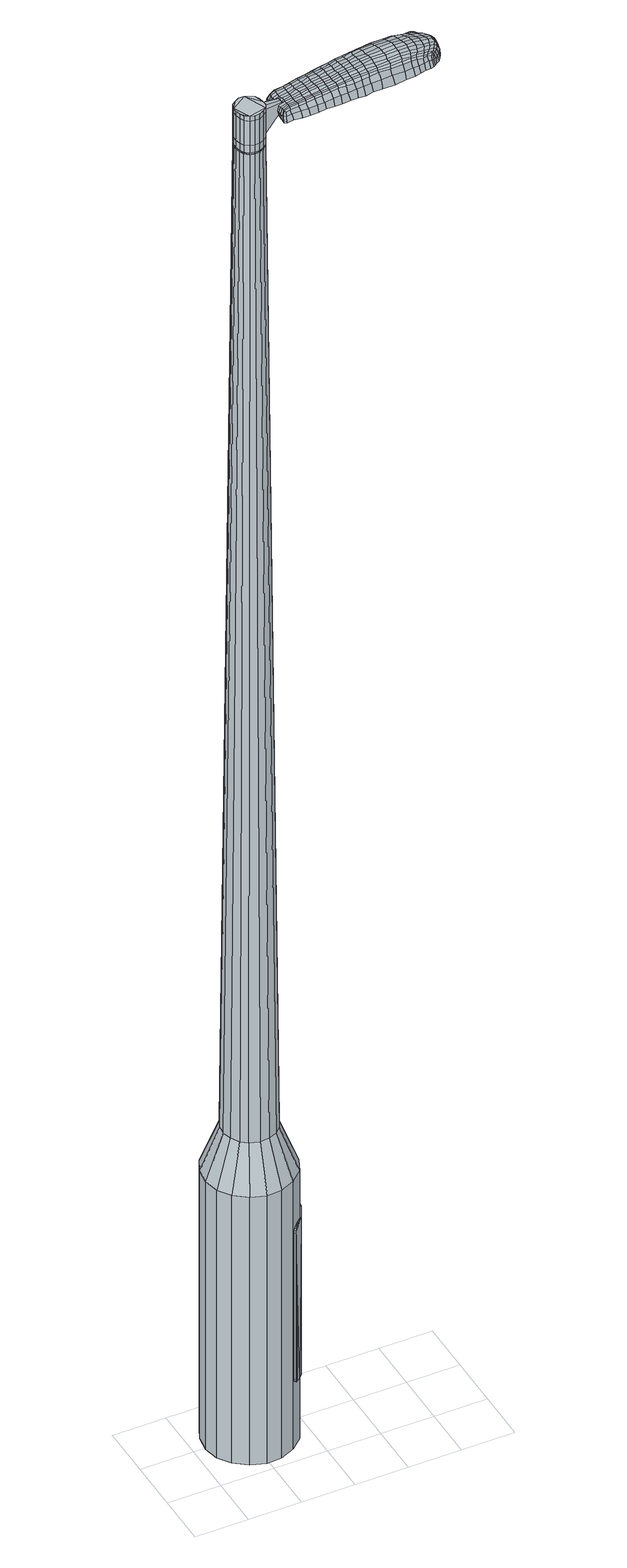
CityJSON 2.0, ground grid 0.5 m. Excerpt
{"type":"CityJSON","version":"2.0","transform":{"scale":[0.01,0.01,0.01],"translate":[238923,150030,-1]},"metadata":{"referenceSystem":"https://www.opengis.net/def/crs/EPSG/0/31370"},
"CityObjects":{
"object1":{"type":"GenericCityObject","attributes":{"cluster":877,"mean_distance_to_centroid":0.274,"new_centroid_x":238923.51,"new_centroid_y":150030.49,"mean_distance_to_camera":10.08,"H1":-0.705,"H2":1.18,"Z_final":112.17,"cluster2":-1,"proj_x":238923.92,"proj_y":150038.96,"id_line":88948,"bearing_l":92.74,"distance":8.48,"orientation":"right","G_obj":2.74},"geometry":[{"type":"MultiSurface","lod":"2","boundaries":[[[0,1,2,3]],[[1,4,5,2]],[[4,6,7,5]],[[6,8,9,7]],[[8,10,11,9]],[[10,12,13,11]],[[12,14,15,13]],[[14,16,17,15]],[[16,18,19,17]],[[18,20,21,19]],[[20,22,23,21]],[[22,24,25,23]],[[24,26,27,25]],[[26,28,29,27]],[[28,30,31,29]],[[30,32,33,31]],[[32,34,35,33]],[[34,0,3,35]],[[36,37,38,39]],[[38,40,41,42]],[[41,43,42]],[[42,44,45,46]],[[45,47,46]],[[46,48,49,50]],[[49,51,50]],[[42,46,50,38]],[[50,52,39,38]],[[53,36,39]],[[2,5,7,35]],[[7,9,11,15]],[[11,13,15]],[[15,17,19,23]],[[19,21,23]],[[23,25,27,31]],[[27,29,31]],[[15,23,31,7]],[[31,33,35,7]],[[3,2,35]],[[1,0,54,55]],[[0,34,56,54]],[[34,32,57,56]],[[32,30,58,57]],[[30,28,59,58]],[[28,26,60,59]],[[26,24,61,60]],[[24,22,62,61]],[[22,20,63,62]],[[20,18,64,63]],[[18,16,65,64]],[[16,14,66,65]],[[14,12,67,66]],[[12,10,68,67]],[[10,8,69,68]],[[8,6,70,69]],[[6,4,71,70]],[[4,1,55,71]],[[55,54,72,73]],[[54,56,74,72]],[[56,57,75,74]],[[57,58,76,75]],[[58,59,77,76]],[[59,60,78,77]],[[60,61,79,78]],[[61,62,80,79]],[[62,63,81,80]],[[63,64,82,81]],[[64,65,83,82]],[[65,66,84,83]],[[66,67,85,84]],[[67,68,86,85]],[[68,69,87,86]],[[69,70,88,87]],[[70,71,89,88]],[[71,55,73,89]],[[72,90,91,92]],[[93,94,90,72]],[[95,96,94,93]],[[76,97,96,95]],[[98,99,97,76]],[[100,101,99,98]],[[102,103,101,100]],[[104,105,103,102]],[[106,107,105,104]],[[82,108,107,106]],[[83,109,108,82]],[[110,111,109,83]],[[112,113,111,110]],[[114,115,113,112]],[[116,117,115,114]],[[118,119,117,116]],[[120,121,119,118]],[[92,91,121,120]],[[122,123,124,125]],[[126,122,125,127]],[[128,126,127,129]],[[130,128,129,131]],[[132,130,131,133]],[[134,132,133,135]],[[136,134,135,137]],[[138,136,137,139]],[[140,138,139,141]],[[142,140,141,143]],[[144,142,143,145]],[[146,144,145,147]],[[148,146,147,149]],[[150,148,149,151]],[[152,150,151,153]],[[154,152,153,155]],[[73,72,92]],[[74,93,72]],[[74,75,95,93]],[[75,76,95]],[[77,98,76]],[[77,78,100,98]],[[78,79,102,100]],[[79,80,104,102]],[[80,81,106,104]],[[81,82,106]],[[84,110,83]],[[84,85,112,110]],[[85,86,114,112]],[[86,87,116,114]],[[87,88,118,116]],[[88,89,120,118]],[[89,73,92,120]],[[156,91,90]],[[156,157,121,91]],[[157,158,119,121]],[[158,159,117,119]],[[159,160,115,117]],[[160,161,113,115]],[[161,162,111,113]],[[162,109,111]],[[163,107,108]],[[163,164,105,107]],[[164,165,103,105]],[[165,166,101,103]],[[166,167,99,101]],[[167,97,99]],[[168,96,97]],[[168,169,94,96]],[[169,90,94]],[[39,52,154,170]],[[156,90,171,155]],[[53,39,170,123]],[[90,169,124,171]],[[36,53,123,122]],[[169,168,125,124]],[[37,36,122,126]],[[168,97,127,125]],[[38,37,126,128]],[[97,167,129,127]],[[40,38,128,130]],[[167,166,131,129]],[[41,40,130,132]],[[166,165,133,131]],[[43,41,132,134]],[[165,164,135,133]],[[42,43,134,136]],[[164,163,137,135]],[[44,42,136,138]],[[163,108,139,137]],[[45,44,138,140]],[[108,109,141,139]],[[47,45,140,142]],[[109,162,143,141]],[[46,47,142,144]],[[162,161,145,143]],[[48,46,144,146]],[[161,160,147,145]],[[49,48,146,148]],[[160,159,149,147]],[[51,49,148,150]],[[159,158,151,149]],[[50,51,150,152]],[[158,157,153,151]],[[52,50,152,154]],[[157,156,155,153]],[[154,155,172,173]],[[155,171,174,172]],[[171,124,175,174]],[[124,123,176,175]],[[123,170,177,176]],[[170,154,173,177]],[[178,179,180,181]],[[182,178,181,183]],[[178,182,184,185]],[[179,178,185,186]],[[187,188,189,190]],[[191,187,190,192]],[[187,191,193,194]],[[188,187,194,195]],[[196,197,198,199]],[[200,196,199,201]],[[196,200,202,203]],[[197,196,203,204]],[[205,206,207,208]],[[209,205,208,210]],[[205,209,211,212]],[[206,205,212,213]],[[214,215,216,217]],[[218,214,217,219]],[[214,218,220,221]],[[215,214,221,222]],[[223,224,225,226]],[[227,223,226,228]],[[223,227,229,230]],[[224,223,230,231]],[[232,233,234,235]],[[224,232,235,225]],[[232,224,231,236]],[[233,232,236,237]],[[238,239,240,241]],[[233,238,241,234]],[[238,233,237,242]],[[239,238,242,243]],[[244,182,183,245]],[[239,244,245,240]],[[244,239,243,246]],[[182,244,246,184]],[[247,248,249,250]],[[251,247,250,252]],[[247,251,253,254]],[[248,247,254,255]],[[256,257,258,259]],[[248,256,259,249]],[[256,248,255,260]],[[257,256,260,261]],[[262,263,264,265]],[[257,262,265,258]],[[262,257,261,266]],[[263,262,266,267]],[[268,269,270,271]],[[263,268,271,264]],[[268,263,267,272]],[[269,268,272,273]],[[274,179,186,275]],[[269,274,275,270]],[[274,269,273,276]],[[179,274,276,180]],[[277,278,279,280]],[[281,277,280,282]],[[277,281,283,284]],[[278,277,284,285]],[[286,287,288,289]],[[278,286,289,279]],[[286,278,285,290]],[[287,286,290,291]],[[292,293,294,295]],[[287,292,295,288]],[[292,287,291,296]],[[293,292,296,297]],[[298,191,192,299]],[[293,298,299,294]],[[298,293,297,300]],[[191,298,300,193]],[[301,302,303,304]],[[305,301,304,306]],[[301,305,307,308]],[[302,301,308,309]],[[310,311,312,313]],[[302,310,313,303]],[[310,302,309,314]],[[311,310,314,315]],[[316,317,318,319]],[[311,316,319,312]],[[316,311,315,320]],[[317,316,320,321]],[[322,323,324,325]],[[317,322,325,318]],[[322,317,321,326]],[[323,322,326,327]],[[328,188,195,329]],[[323,328,329,324]],[[328,323,327,330]],[[188,328,330,189]],[[331,217,216,332]],[[333,331,332,334]],[[331,333,335,336]],[[217,331,336,219]],[[337,333,334,338]],[[339,337,338,340]],[[337,339,341,342]],[[333,337,342,335]],[[343,339,340,344]],[[345,343,344,346]],[[343,345,347,348]],[[339,343,348,341]],[[349,345,346,350]],[[351,349,350,352]],[[349,351,353,354]],[[345,349,354,347]],[[355,351,352,356]],[[206,355,356,207]],[[355,206,213,357]],[[351,355,357,353]],[[358,359,204,203]],[[360,358,203,202]],[[358,360,361,362]],[[359,358,362,363]],[[364,365,363,362]],[[366,364,362,361]],[[364,366,367,368]],[[365,364,368,369]],[[370,371,369,368]],[[372,370,368,367]],[[370,372,373,374]],[[371,370,374,375]],[[376,377,375,374]],[[378,376,374,373]],[[376,378,211,209]],[[377,376,209,210]],[[379,380,381,382]],[[281,379,382,283]],[[379,281,282,383]],[[380,379,383,384]],[[385,200,201,386]],[[380,385,386,381]],[[385,380,384,387]],[[200,385,387,202]],[[388,389,390,391]],[[227,388,391,229]],[[388,227,228,392]],[[389,388,392,393]],[[394,395,396,397]],[[389,394,397,390]],[[394,389,393,398]],[[395,394,398,399]],[[400,197,204,401]],[[395,400,401,396]],[[400,395,399,402]],[[197,400,402,198]],[[403,404,405,406]],[[185,403,406,186]],[[403,185,184,407]],[[404,403,407,408]],[[409,410,411,412]],[[404,409,412,405]],[[409,404,408,413]],[[410,409,413,414]],[[415,208,207,416]],[[410,415,416,411]],[[415,410,414,417]],[[208,415,417,210]],[[418,419,420,421]],[[190,418,421,192]],[[418,190,189,422]],[[419,418,422,423]],[[424,212,211,425]],[[419,424,425,420]],[[424,419,423,426]],[[212,424,426,213]],[[427,428,429,430]],[[305,427,430,307]],[[427,305,306,431]],[[428,427,431,432]],[[433,218,219,434]],[[428,433,434,429]],[[433,428,432,435]],[[218,433,435,220]],[[436,437,438,439]],[[251,436,439,253]],[[436,251,252,440]],[[437,436,440,441]],[[442,443,444,445]],[[437,442,445,438]],[[442,437,441,446]],[[443,442,446,447]],[[448,215,222,449]],[[443,448,449,444]],[[448,443,447,450]],[[215,448,450,216]],[[451,452,441,440]],[[250,451,440,252]],[[451,250,249,453]],[[452,451,453,454]],[[455,456,447,446]],[[452,455,446,441]],[[455,452,454,457]],[[456,455,457,458]],[[459,332,216,450]],[[456,459,450,447]],[[459,456,458,460]],[[332,459,460,334]],[[461,462,463,464]],[[308,461,464,309]],[[461,308,307,430]],[[462,461,430,429]],[[465,336,335,466]],[[462,465,466,463]],[[465,462,429,434]],[[336,465,434,219]],[[467,468,454,453]],[[259,467,453,249]],[[467,259,258,469]],[[468,467,469,470]],[[471,472,458,457]],[[468,471,457,454]],[[471,468,470,473]],[[472,471,473,474]],[[475,338,334,460]],[[472,475,460,458]],[[475,472,474,476]],[[338,475,476,340]],[[477,478,479,480]],[[314,477,480,315]],[[477,314,309,464]],[[478,477,464,463]],[[481,342,341,482]],[[478,481,482,479]],[[481,478,463,466]],[[342,481,466,335]],[[483,484,470,469]],[[265,483,469,258]],[[483,265,264,485]],[[484,483,485,486]],[[487,488,474,473]],[[484,487,473,470]],[[487,484,486,489]],[[488,487,489,490]],[[491,344,340,476]],[[488,491,476,474]],[[491,488,490,492]],[[344,491,492,346]],[[493,494,495,496]],[[320,493,496,321]],[[493,320,315,480]],[[494,493,480,479]],[[497,348,347,498]],[[494,497,498,495]],[[497,494,479,482]],[[348,497,482,341]],[[499,500,486,485]],[[271,499,485,264]],[[499,271,270,501]],[[500,499,501,502]],[[503,504,490,489]],[[500,503,489,486]],[[503,500,502,505]],[[504,503,505,506]],[[507,350,346,492]],[[504,507,492,490]],[[507,504,506,508]],[[350,507,508,352]],[[509,510,511,512]],[[326,509,512,327]],[[509,326,321,496]],[[510,509,496,495]],[[513,354,353,514]],[[510,513,514,511]],[[513,510,495,498]],[[354,513,498,347]],[[515,516,502,501]],[[275,515,501,270]],[[515,275,186,406]],[[516,515,406,405]],[[517,518,506,505]],[[516,517,505,502]],[[517,516,405,412]],[[518,517,412,411]],[[519,356,352,508]],[[518,519,508,506]],[[519,518,411,416]],[[356,519,416,207]],[[520,521,423,422]],[[330,520,422,189]],[[520,330,327,512]],[[521,520,512,511]],[[522,357,213,426]],[[521,522,426,423]],[[522,521,511,514]],[[357,522,514,353]],[[523,524,384,383]],[[280,523,383,282]],[[523,280,279,525]],[[524,523,525,526]],[[527,360,202,387]],[[524,527,387,384]],[[527,524,526,528]],[[360,527,528,361]],[[529,530,531,532]],[[230,529,532,231]],[[529,230,229,391]],[[530,529,391,390]],[[533,534,535,536]],[[530,533,536,531]],[[533,530,390,397]],[[534,533,397,396]],[[537,359,363,538]],[[534,537,538,535]],[[537,534,396,401]],[[359,537,401,204]],[[539,540,526,525]],[[289,539,525,279]],[[539,289,288,541]],[[540,539,541,542]],[[543,366,361,528]],[[540,543,528,526]],[[543,540,542,544]],[[366,543,544,367]],[[545,546,547,548]],[[236,545,548,237]],[[545,236,231,532]],[[546,545,532,531]],[[549,550,551,552]],[[546,549,552,547]],[[549,546,531,536]],[[550,549,536,535]],[[553,365,369,554]],[[550,553,554,551]],[[553,550,535,538]],[[365,553,538,363]],[[555,556,542,541]],[[295,555,541,288]],[[555,295,294,557]],[[556,555,557,558]],[[559,372,367,544]],[[556,559,544,542]],[[559,556,558,560]],[[372,559,560,373]],[[561,562,563,564]],[[242,561,564,243]],[[561,242,237,548]],[[562,561,548,547]],[[565,566,567,568]],[[562,565,568,563]],[[565,562,547,552]],[[566,565,552,551]],[[569,371,375,570]],[[566,569,570,567]],[[569,566,551,554]],[[371,569,554,369]],[[571,572,558,557]],[[299,571,557,294]],[[571,299,192,421]],[[572,571,421,420]],[[573,378,373,560]],[[572,573,560,558]],[[573,572,420,425]],[[378,573,425,211]],[[574,575,408,407]],[[246,574,407,184]],[[574,246,243,564]],[[575,574,564,563]],[[576,577,414,413]],[[575,576,413,408]],[[576,575,563,568]],[[577,576,568,567]],[[578,377,210,417]],[[577,578,417,414]],[[578,577,567,570]],[[377,578,570,375]],[[579,580,581,582]],[[582,581,583,584]],[[585,583,581,586]],[[586,581,580,587]],[[588,589,590,591]],[[591,590,592,593]],[[594,592,590,595]],[[595,590,589,596]],[[597,598,599,600]],[[600,599,601,602]],[[603,601,599,604]],[[604,599,598,605]],[[606,607,608,609]],[[609,608,610,611]],[[612,610,608,613]],[[613,608,607,614]],[[615,616,617,618]],[[618,617,619,620]],[[621,619,617,622]],[[622,617,616,623]],[[624,625,626,627]],[[627,626,628,629]],[[630,628,626,631]],[[631,626,625,632]],[[633,634,635,636]],[[636,635,625,624]],[[632,625,635,637]],[[637,635,634,638]],[[639,640,641,642]],[[642,641,634,633]],[[638,634,641,643]],[[643,641,640,644]],[[584,583,645,646]],[[646,645,640,639]],[[644,640,645,647]],[[647,645,583,585]],[[648,649,650,651]],[[651,650,652,653]],[[654,652,650,655]],[[655,650,649,656]],[[657,658,659,660]],[[660,659,649,648]],[[656,649,659,661]],[[661,659,658,662]],[[663,664,665,666]],[[666,665,658,657]],[[662,658,665,667]],[[667,665,664,668]],[[669,670,671,672]],[[672,671,664,663]],[[668,664,671,673]],[[673,671,670,674]],[[587,580,675,676]],[[676,675,670,669]],[[674,670,675,677]],[[677,675,580,579]],[[678,679,680,681]],[[681,680,682,683]],[[684,682,680,685]],[[685,680,679,686]],[[687,688,689,690]],[[690,689,679,678]],[[686,679,689,691]],[[691,689,688,692]],[[693,694,695,696]],[[696,695,688,687]],[[692,688,695,697]],[[697,695,694,698]],[[593,592,699,700]],[[700,699,694,693]],[[698,694,699,701]],[[701,699,592,594]],[[702,703,704,705]],[[705,704,706,707]],[[708,706,704,709]],[[709,704,703,710]],[[711,712,713,714]],[[714,713,703,702]],[[710,703,713,715]],[[715,713,712,716]],[[717,718,719,720]],[[720,719,712,711]],[[716,712,719,721]],[[721,719,718,722]],[[723,724,725,726]],[[726,725,718,717]],[[722,718,725,727]],[[727,725,724,728]],[[596,589,729,730]],[[730,729,724,723]],[[728,724,729,731]],[[731,729,589,588]],[[615,618,732,733]],[[733,732,734,735]],[[736,734,732,737]],[[737,732,618,620]],[[735,734,738,739]],[[739,738,740,741]],[[742,740,738,743]],[[743,738,734,736]],[[741,740,744,745]],[[745,744,746,747]],[[748,746,744,749]],[[749,744,740,742]],[[747,746,750,751]],[[751,750,752,753]],[[754,752,750,755]],[[755,750,746,748]],[[753,752,756,757]],[[757,756,607,606]],[[614,607,756,758]],[[758,756,752,754]],[[605,759,760,604]],[[604,760,761,603]],[[762,761,760,763]],[[763,760,759,764]],[[764,765,766,763]],[[763,766,767,762]],[[768,767,766,769]],[[769,766,765,770]],[[770,771,772,769]],[[769,772,773,768]],[[774,773,772,775]],[[775,772,771,776]],[[776,777,778,775]],[[775,778,779,774]],[[612,779,778,610]],[[610,778,777,611]],[[780,781,782,783]],[[783,782,682,684]],[[683,682,782,784]],[[784,782,781,785]],[[602,601,786,787]],[[787,786,781,780]],[[785,781,786,788]],[[788,786,601,603]],[[789,790,791,792]],[[792,791,628,630]],[[629,628,791,793]],[[793,791,790,794]],[[795,796,797,798]],[[798,797,790,789]],[[794,790,797,799]],[[799,797,796,800]],[[605,598,801,802]],[[802,801,796,795]],[[800,796,801,803]],[[803,801,598,597]],[[804,805,806,807]],[[807,806,586,587]],[[585,586,806,808]],[[808,806,805,809]],[[810,811,812,813]],[[813,812,805,804]],[[809,805,812,814]],[[814,812,811,815]],[[606,609,816,817]],[[817,816,811,810]],[[815,811,816,818]],[[818,816,609,611]],[[819,820,821,822]],[[822,821,591,593]],[[588,591,821,823]],[[823,821,820,824]],[[612,613,825,826]],[[826,825,820,819]],[[824,820,825,827]],[[827,825,613,614]],[[828,829,706,830]],[[830,706,708]],[[707,706,831]],[[831,706,829,832]],[[620,619,833,834]],[[834,833,829,828]],[[832,829,833,835]],[[835,833,619,621]],[[836,837,652,838]],[[838,652,654]],[[653,652,839]],[[839,652,837,840]],[[841,842,843,844]],[[844,843,837,836]],[[840,837,843,845]],[[845,843,842,846]],[[623,616,847,848]],[[848,847,842,841]],[[846,842,847,849]],[[849,847,616,615]],[[840,850,851,839]],[[839,851,651,653]],[[648,651,851,852]],[[852,851,850,853]],[[846,854,855,845]],[[845,855,850,840]],[[853,850,855,856]],[[856,855,854,857]],[[615,733,858,849]],[[849,858,854,846]],[[857,854,858,859]],[[859,858,733,735]],[[860,861,862,863]],[[863,862,709,710]],[[708,709,862,830]],[[830,862,861,828]],[[736,737,864,865]],[[865,864,861,860]],[[828,861,864,834]],[[834,864,737,620]],[[853,866,867,852]],[[852,867,660,648]],[[657,660,867,868]],[[868,867,866,869]],[[857,870,871,856]],[[856,871,866,853]],[[869,866,871,872]],[[872,871,870,873]],[[735,739,874,859]],[[859,874,870,857]],[[873,870,874,875]],[[875,874,739,741]],[[876,877,878,879]],[[879,878,715,716]],[[710,715,878,863]],[[863,878,877,860]],[[742,743,880,881]],[[881,880,877,876]],[[860,877,880,865]],[[865,880,743,736]],[[869,882,883,868]],[[868,883,666,657]],[[663,666,883,884]],[[884,883,882,885]],[[873,886,887,872]],[[872,887,882,869]],[[885,882,887,888]],[[888,887,886,889]],[[741,745,890,875]],[[875,890,886,873]],[[889,886,890,891]],[[891,890,745,747]],[[892,893,894,895]],[[895,894,721,722]],[[716,721,894,879]],[[879,894,893,876]],[[748,749,896,897]],[[897,896,893,892]],[[876,893,896,881]],[[881,896,749,742]],[[885,898,899,884]],[[884,899,672,663]],[[669,672,899,900]],[[900,899,898,901]],[[889,902,903,888]],[[888,903,898,885]],[[901,898,903,904]],[[904,903,902,905]],[[747,751,906,891]],[[891,906,902,889]],[[905,902,906,907]],[[907,906,751,753]],[[908,909,910,911]],[[911,910,727,728]],[[722,727,910,895]],[[895,910,909,892]],[[754,755,912,913]],[[913,912,909,908]],[[892,909,912,897]],[[897,912,755,748]],[[901,914,915,900]],[[900,915,676,669]],[[587,676,915,807]],[[807,915,914,804]],[[905,916,917,904]],[[904,917,914,901]],[[804,914,917,813]],[[813,917,916,810]],[[753,757,918,907]],[[907,918,916,905]],[[810,916,918,817]],[[817,918,757,606]],[[824,919,920,823]],[[823,920,731,588]],[[728,731,920,911]],[[911,920,919,908]],[[614,758,921,827]],[[827,921,919,824]],[[908,919,921,913]],[[913,921,758,754]],[[785,922,923,784]],[[784,923,681,683]],[[678,681,923,924]],[[924,923,922,925]],[[603,761,926,788]],[[788,926,922,785]],[[925,922,926,927]],[[927,926,761,762]],[[928,929,930,931]],[[931,930,631,632]],[[630,631,930,792]],[[792,930,929,789]],[[932,933,934,935]],[[935,934,929,928]],[[789,929,934,798]],[[798,934,933,795]],[[764,759,936,937]],[[937,936,933,932]],[[795,933,936,802]],[[802,936,759,605]],[[925,938,939,924]],[[924,939,690,678]],[[687,690,939,940]],[[940,939,938,941]],[[762,767,942,927]],[[927,942,938,925]],[[941,938,942,943]],[[943,942,767,768]],[[944,945,946,947]],[[947,946,637,638]],[[632,637,946,931]],[[931,946,945,928]],[[948,949,950,951]],[[951,950,945,944]],[[928,945,950,935]],[[935,950,949,932]],[[770,765,952,953]],[[953,952,949,948]],[[932,949,952,937]],[[937,952,765,764]],[[941,954,955,940]],[[940,955,696,687]],[[693,696,955,956]],[[956,955,954,957]],[[768,773,958,943]],[[943,958,954,941]],[[957,954,958,959]],[[959,958,773,774]],[[960,961,962,963]],[[963,962,643,644]],[[638,643,962,947]],[[947,962,961,944]],[[964,965,966,967]],[[967,966,961,960]],[[944,961,966,951]],[[951,966,965,948]],[[776,771,968,969]],[[969,968,965,964]],[[948,965,968,953]],[[953,968,771,770]],[[957,970,971,956]],[[956,971,700,693]],[[593,700,971,822]],[[822,971,970,819]],[[774,779,972,959]],[[959,972,970,957]],[[819,970,972,826]],[[826,972,779,612]],[[809,973,974,808]],[[808,974,647,585]],[[644,647,974,963]],[[963,974,973,960]],[[815,975,976,814]],[[814,976,973,809]],[[960,973,976,967]],[[967,976,975,964]],[[611,777,977,818]],[[818,977,975,815]],[[964,975,977,969]],[[969,977,777,776]],[[579,582,181,180]],[[582,584,183,181]],[[594,595,194,193]],[[595,596,195,194]],[[597,600,199,198]],[[600,602,201,199]],[[621,622,221,220]],[[622,623,222,221]],[[624,627,226,225]],[[627,629,228,226]],[[633,636,235,234]],[[636,624,225,235]],[[639,642,241,240]],[[642,633,234,241]],[[584,646,245,183]],[[646,639,240,245]],[[654,655,254,253]],[[655,656,255,254]],[[656,661,260,255]],[[661,662,261,260]],[[662,667,266,261]],[[667,668,267,266]],[[668,673,272,267]],[[673,674,273,272]],[[674,677,276,273]],[[677,579,180,276]],[[684,685,284,283]],[[685,686,285,284]],[[686,691,290,285]],[[691,692,291,290]],[[692,697,296,291]],[[697,698,297,296]],[[698,701,300,297]],[[701,594,193,300]],[[702,705,304,303]],[[705,707,306,304]],[[711,714,313,312]],[[714,702,303,313]],[[717,720,319,318]],[[720,711,312,319]],[[723,726,325,324]],[[726,717,318,325]],[[596,730,329,195]],[[730,723,324,329]],[[780,783,382,381]],[[783,684,283,382]],[[602,787,386,201]],[[787,780,381,386]],[[629,793,392,228]],[[793,794,393,392]],[[794,799,398,393]],[[799,800,399,398]],[[800,803,402,399]],[[803,597,198,402]],[[707,831,431,306]],[[831,832,432,431]],[[832,835,435,432]],[[835,621,220,435]],[[836,838,439,438]],[[838,654,253,439]],[[841,844,445,444]],[[844,836,438,445]],[[623,848,449,222]],[[848,841,444,449]],[[978,979,980,981]],[[982,983,981,980]],[[984,985,986,987]],[[988,989,990,991]],[[979,992,993,980]],[[994,982,980,993]],[[995,984,987,996]],[[997,998,989,988]],[[992,999,1000,993]],[[1000,1001,994,993]],[[1002,995,996,1003]],[[1004,998,997,1005]],[[999,1006,1007,1000]],[[1007,1008,1001,1000]],[[1009,1002,1003,1010]],[[1011,1004,1005,1012]],[[1013,1014,1015,1016]],[[1017,1018,1014,1013]],[[1017,1019,1020,1018]],[[1019,1021,1022,1020]],[[1023,1024,1025,1026]],[[1027,1028,1024,1023]],[[1029,1030,1028,1027]],[[1031,1032,1030,1029]],[[1026,1015,1014,1023]],[[1023,1014,1018,1027]],[[1018,1020,1029,1027]],[[1020,1022,1031,1029]],[[987,986,983,982]],[[996,987,982,994]],[[1001,1003,996,994]],[[1008,1010,1003,1001]],[[988,991,985,984]],[[997,988,984,995]],[[1005,997,995,1002]],[[1012,1005,1002,1009]],[[989,1013,1016,990]],[[998,1017,1013,989]],[[1019,1017,998,1004]],[[1021,1019,1004,1011]],[[1033,1034,1035,1036]],[[1035,1037,1038,1039]],[[1035,1039,1040,1041]],[[1035,1041,1036]],[[1042,1033,1036,1043]],[[1044,1043,1036,1045]],[[1046,1045,1036]],[[1047,1035,1034,1048]],[[1049,1047,1048,1050]],[[1051,1049,1050,1052]],[[1053,1051,1052,1054]],[[1055,1053,1054,1056]],[[1056,1057,1058,1059]],[[1056,1059,1060,1061]],[[1056,1061,1062,1063]],[[1062,1064,1065,1066]],[[1062,1066,1067,1068]],[[1062,1068,1063]],[[1056,1063,1055]],[[1069,1070,1034,1033]],[[1071,1072,1037,1035]],[[1073,1074,1046,1036]],[[1070,1075,1048,1034]],[[1076,1071,1035,1047]],[[1075,1077,1050,1048]],[[1078,1076,1047,1049]],[[1077,1079,1052,1050]],[[1080,1078,1049,1051]],[[1079,1081,1054,1052]],[[1082,1080,1051,1053]],[[1081,1083,1056,1054]],[[1084,1082,1053,1055]],[[1083,1085,1057,1056]],[[1086,1087,1064,1062]],[[1088,1084,1055,1063]],[[1058,1057,1085,1089]],[[1059,1058,1089,1090]],[[1060,1059,1090,1091]],[[1061,1060,1091,1092]],[[1062,1061,1092,1086]],[[1093,1069,1033,1042]],[[1094,1093,1042,1043]],[[1095,1094,1043,1044]],[[1096,1095,1044,1045]],[[1074,1096,1045,1046]],[[1038,1037,1072,1097]],[[1065,1064,1087,1098]],[[1039,1038,1097,1099]],[[1040,1039,1099,1100]],[[1041,1040,1100,1101]],[[1036,1041,1101,1073]],[[1066,1065,1098,1102]],[[1067,1066,1102,1103]],[[1068,1067,1103,1104]],[[1063,1068,1104,1088]]]}]}
},
"vertices":[
[95,52,384],[93,38,384],[93,38,96],[95,52,96],[87,25,384],[87,25,96],[76,15,384],[76,15,96],[62,9,384],[62,9,96],[48,8,384],[48,8,96],[34,13,384],[34,13,96],[22,22,384],[22,22,96],[14,34,384],[14,34,96],[11,48,384],[11,48,96],[13,63,384],[13,63,96],[19,76,384],[19,76,96],[30,86,384],[30,86,96],[44,92,384],[44,92,96],[58,92,384],[58,92,96],[72,88,384],[72,88,96],[84,79,384],[84,79,96],[92,67,384],[92,67,96],[63,60,1524],[59,62,1524],[55,64,1524],[66,51,1524],[50,64,1524],[46,62,1524],[40,54,1524],[42,59,1524],[40,50,1524],[41,45,1524],[47,38,1524],[43,41,1524],[51,37,1524],[56,37,1524],[64,42,1524],[60,39,1524],[66,46,1524],[65,56,1524],[78,52,429],[77,43,429],[76,60,429],[71,68,429],[65,73,429],[56,75,429],[47,75,429],[39,72,429],[33,66,429],[29,58,429],[28,49,429],[30,41,429],[35,33,429],[41,28,429],[50,25,429],[59,26,429],[67,29,429],[73,35,429],[66,51,1483],[66,46,1483],[65,56,1483],[63,60,1483],[59,62,1483],[55,64,1483],[50,64,1483],[46,62,1483],[42,59,1483],[40,54,1483],[40,50,1483],[41,45,1483],[43,41,1483],[47,38,1483],[51,37,1483],[56,37,1483],[60,39,1483],[64,42,1483],[66,51,1485],[65,47,1485],[65,47,1483],[65,55,1483],[65,55,1485],[62,59,1483],[62,59,1485],[59,62,1485],[55,63,1483],[55,63,1485],[50,63,1483],[50,63,1485],[46,61,1483],[46,61,1485],[43,58,1483],[43,58,1485],[41,54,1483],[41,54,1485],[40,50,1485],[41,45,1485],[44,42,1483],[44,42,1485],[47,39,1483],[47,39,1485],[51,38,1483],[51,38,1485],[56,38,1483],[56,38,1485],[60,40,1483],[60,40,1485],[63,43,1483],[63,43,1485],[63,60,1519],[65,56,1519],[65,56,1493],[63,60,1493],[59,62,1519],[59,62,1493],[55,64,1519],[55,64,1493],[50,64,1519],[50,64,1493],[46,62,1519],[46,62,1493],[42,59,1519],[42,59,1493],[40,54,1519],[40,54,1493],[40,50,1519],[40,50,1493],[41,45,1519],[41,45,1493],[43,41,1519],[43,41,1493],[47,38,1519],[47,38,1493],[51,37,1519],[51,37,1493],[56,37,1519],[56,37,1493],[60,39,1519],[60,39,1493],[64,42,1519],[64,42,1493],[66,46,1519],[66,46,1493],[66,46,1485],[64,42,1485],[60,39,1485],[56,37,1485],[51,37,1485],[47,38,1485],[43,41,1485],[40,54,1485],[42,59,1485],[46,62,1485],[50,64,1485],[55,64,1485],[63,60,1485],[65,56,1485],[66,51,1519],[66,51,1493],[85,49,1513],[85,49,1518],[85,52,1513],[85,55,1513],[85,55,1518],[85,52,1518],[160,36,1519],[153,36,1518],[154,34,1509],[161,35,1510],[169,36,1519],[170,35,1510],[168,38,1526],[159,38,1525],[152,37,1525],[158,75,1519],[151,74,1518],[150,72,1525],[158,73,1525],[167,75,1519],[166,74,1526],[168,77,1510],[160,76,1510],[153,75,1509],[233,61,1519],[233,57,1519],[234,57,1513],[233,61,1513],[231,64,1519],[232,65,1513],[230,64,1524],[231,60,1524],[231,57,1524],[159,57,1530],[151,57,1529],[151,53,1529],[159,54,1530],[168,57,1531],[168,54,1531],[167,61,1530],[158,61,1530],[151,60,1529],[78,53,1512],[78,50,1512],[79,50,1517],[79,53,1517],[78,56,1512],[79,56,1517],[79,56,1506],[79,53,1506],[79,50,1506],[219,40,1519],[216,40,1519],[217,38,1512],[220,39,1512],[221,41,1518],[222,40,1512],[221,42,1522],[219,41,1523],[215,41,1524],[211,39,1519],[206,38,1519],[207,37,1512],[212,38,1512],[211,40,1524],[205,40,1525],[200,38,1519],[192,37,1519],[193,36,1511],[201,36,1511],[199,39,1526],[191,38,1526],[180,37,1519],[182,35,1510],[179,38,1526],[86,37,1513],[94,37,1513],[93,38,1518],[85,38,1517],[81,37,1512],[81,38,1516],[81,36,1506],[87,36,1507],[95,35,1507],[101,36,1514],[109,36,1515],[108,38,1520],[100,38,1519],[102,35,1507],[110,35,1507],[116,36,1515],[124,36,1516],[123,38,1522],[115,38,1521],[117,35,1508],[125,35,1508],[131,36,1517],[138,36,1517],[137,37,1524],[130,38,1523],[132,35,1508],[140,35,1509],[146,36,1518],[145,37,1524],[147,35,1509],[218,76,1519],[215,76,1519],[215,75,1524],[218,75,1523],[221,75,1518],[220,75,1522],[221,77,1512],[219,77,1512],[216,78,1512],[210,76,1519],[204,77,1519],[204,75,1525],[210,75,1524],[211,78,1512],[205,78,1512],[198,77,1519],[190,76,1519],[190,75,1526],[198,75,1526],[199,78,1511],[192,78,1511],[179,76,1519],[178,74,1526],[180,77,1510],[85,67,1513],[92,68,1513],[93,69,1507],[86,68,1507],[79,66,1512],[80,67,1506],[80,65,1516],[84,66,1517],[92,67,1518],[100,69,1514],[107,69,1515],[108,71,1507],[101,70,1507],[99,67,1519],[107,68,1520],[115,70,1515],[122,71,1516],[123,72,1508],[116,72,1508],[114,69,1521],[121,69,1522],[130,72,1517],[137,72,1517],[138,74,1509],[131,73,1508],[129,70,1523],[136,71,1524],[144,73,1518],[145,75,1509],[143,72,1524],[85,53,1519],[85,50,1519],[92,53,1520],[92,51,1520],[92,56,1520],[84,56,1519],[99,54,1522],[100,51,1522],[107,54,1523],[107,51,1523],[107,57,1523],[99,57,1521],[114,55,1524],[114,52,1524],[122,55,1525],[122,52,1525],[122,58,1525],[114,58,1524],[129,55,1526],[129,52,1526],[136,56,1527],[137,53,1527],[136,59,1527],[129,59,1526],[144,56,1528],[144,53,1528],[144,60,1528],[228,60,1527],[228,57,1527],[227,64,1526],[222,64,1527],[223,60,1528],[224,56,1528],[217,60,1529],[217,56,1529],[216,64,1528],[209,64,1530],[210,60,1530],[210,56,1530],[202,59,1531],[203,55,1531],[202,63,1530],[193,63,1531],[193,59,1531],[193,55,1531],[181,58,1531],[181,54,1531],[180,62,1531],[223,75,1518],[225,73,1519],[226,73,1513],[224,76,1513],[221,74,1523],[224,72,1523],[228,69,1519],[229,69,1513],[227,68,1524],[224,42,1518],[226,44,1518],[224,44,1523],[222,43,1523],[224,41,1513],[227,43,1513],[228,46,1519],[231,50,1519],[229,50,1524],[227,47,1523],[229,46,1513],[231,49,1513],[232,53,1519],[230,53,1524],[233,53,1513],[159,39,1528],[159,41,1528],[152,41,1528],[152,39,1527],[167,39,1528],[168,41,1529],[159,44,1529],[159,47,1530],[152,47,1529],[152,44,1528],[168,44,1529],[168,47,1530],[159,50,1530],[151,50,1529],[168,51,1531],[157,71,1528],[158,69,1529],[166,70,1529],[166,72,1528],[150,71,1527],[150,68,1528],[158,65,1529],[167,66,1530],[151,64,1528],[77,65,1512],[78,63,1512],[79,62,1517],[79,64,1517],[78,66,1506],[78,64,1506],[78,59,1512],[79,59,1517],[79,60,1506],[79,38,1512],[79,40,1512],[79,39,1506],[79,37,1506],[80,39,1517],[80,40,1517],[78,42,1512],[78,45,1512],[79,44,1506],[79,42,1506],[80,43,1517],[79,45,1517],[78,47,1512],[79,47,1506],[79,48,1517],[85,39,1519],[85,41,1519],[93,39,1520],[93,41,1520],[85,43,1519],[85,45,1519],[92,43,1520],[92,46,1520],[85,48,1519],[92,48,1520],[84,65,1519],[84,63,1519],[92,63,1520],[92,65,1520],[84,59,1519],[92,60,1520],[100,39,1521],[100,41,1521],[108,39,1522],[107,41,1522],[100,43,1521],[100,46,1521],[107,43,1522],[107,46,1523],[100,48,1522],[107,49,1523],[99,66,1521],[99,64,1521],[106,65,1522],[106,67,1522],[99,61,1521],[107,61,1522],[115,39,1523],[115,41,1523],[122,39,1524],[122,41,1524],[115,43,1523],[115,46,1524],[122,43,1525],[122,46,1525],[115,49,1524],[122,49,1525],[114,67,1523],[114,65,1523],[121,66,1524],[121,68,1524],[114,62,1524],[121,62,1525],[130,39,1525],[130,41,1525],[137,39,1526],[137,41,1526],[130,43,1526],[129,46,1526],[137,44,1527],[137,47,1527],[129,49,1526],[137,50,1527],[129,69,1525],[129,66,1525],[136,67,1526],[136,69,1526],[129,63,1526],[136,63,1527],[144,39,1527],[144,41,1527],[144,44,1527],[144,47,1528],[144,50,1528],[143,70,1527],[143,68,1527],[143,64,1528],[219,74,1525],[221,72,1525],[216,74,1526],[218,72,1526],[224,68,1526],[220,68,1527],[220,43,1525],[222,44,1525],[218,44,1526],[216,42,1525],[224,47,1525],[226,50,1526],[222,49,1527],[220,46,1526],[228,53,1526],[223,53,1527],[210,74,1526],[212,72,1527],[204,74,1527],[206,72,1528],[214,68,1528],[207,68,1529],[211,41,1526],[213,43,1527],[206,43,1528],[205,41,1527],[214,46,1527],[216,49,1528],[209,48,1529],[208,45,1528],[217,52,1528],[210,52,1530],[198,74,1528],[199,72,1529],[190,74,1528],[191,71,1529],[201,68,1529],[192,67,1530],[199,40,1528],[200,42,1528],[192,42,1529],[191,40,1528],[201,45,1529],[202,48,1530],[193,48,1530],[192,45,1530],[202,52,1530],[193,51,1531],[178,73,1529],[179,71,1529],[179,67,1530],[179,39,1528],[180,41,1529],[180,44,1530],[180,47,1530],[181,51,1531],[154,36,1509],[153,38,1518],[160,38,1518],[161,37,1509],[169,38,1519],[170,37,1510],[168,40,1525],[159,39,1525],[152,39,1525],[151,70,1525],[152,72,1518],[159,73,1518],[158,71,1525],[167,73,1519],[166,72,1525],[168,75,1510],[160,74,1509],[153,73,1509],[231,57,1513],[230,57,1519],[230,60,1519],[231,60,1513],[229,64,1519],[230,64,1513],[228,63,1524],[229,60,1524],[229,57,1524],[152,53,1528],[152,56,1528],[159,57,1529],[159,54,1529],[168,57,1529],[168,54,1529],[168,61,1529],[159,60,1529],[151,60,1528],[81,50,1516],[80,50,1512],[80,53,1512],[81,53,1516],[80,56,1512],[81,56,1516],[81,56,1506],[81,53,1506],[81,50,1506],[217,40,1512],[215,42,1519],[218,42,1518],[219,41,1512],[221,43,1518],[221,41,1512],[220,43,1522],[218,43,1523],[215,43,1523],[206,39,1512],[205,40,1519],[211,41,1519],[212,40,1512],[210,42,1524],[205,41,1525],[193,38,1511],[192,39,1519],[199,40,1519],[201,38,1511],[199,41,1525],[191,40,1526],[180,39,1519],[182,37,1510],[179,40,1526],[93,40,1518],[94,39,1513],[86,39,1513],[86,40,1517],[81,39,1512],[82,40,1515],[82,38,1506],[87,38,1506],[95,37,1507],[108,40,1520],[109,38,1514],[101,38,1514],[101,40,1519],[102,37,1507],[110,37,1507],[123,39,1522],[124,38,1516],[116,38,1515],[116,40,1521],[118,37,1508],[125,37,1508],[138,39,1523],[139,38,1517],[131,38,1516],[130,39,1522],[132,37,1508],[140,37,1508],[146,38,1517],[145,39,1524],[147,36,1509],[214,73,1523],[215,74,1519],[218,74,1518],[218,73,1523],[220,74,1518],[219,73,1522],[221,75,1512],[219,75,1512],[216,76,1512],[204,73,1525],[204,75,1519],[210,74,1519],[209,73,1524],[211,76,1512],[205,76,1512],[190,73,1526],[190,74,1519],[198,75,1519],[198,73,1525],[199,76,1511],[192,76,1511],[179,74,1519],[178,72,1526],[180,75,1510],[94,67,1507],[93,66,1513],[85,65,1513],[86,66,1506],[80,64,1512],[81,65,1506],[81,64,1515],[85,64,1517],[92,65,1518],[109,69,1507],[108,67,1514],[100,67,1514],[101,68,1507],[100,65,1519],[107,66,1520],[124,70,1508],[122,69,1516],[115,68,1515],[116,70,1508],[114,67,1521],[122,68,1522],[138,72,1508],[137,70,1517],[130,70,1516],[131,71,1508],[129,68,1522],[136,69,1523],[144,71,1517],[146,73,1509],[144,70,1524],[86,53,1518],[86,51,1518],[93,53,1519],[93,51,1519],[92,56,1519],[85,56,1518],[100,54,1520],[100,51,1520],[107,54,1521],[108,51,1521],[107,57,1521],[100,57,1520],[115,55,1523],[115,52,1523],[122,55,1524],[122,52,1524],[122,58,1524],[115,58,1523],[130,55,1525],[130,52,1525],[137,56,1526],[137,53,1526],[137,59,1526],[130,59,1525],[144,56,1527],[144,53,1527],[144,59,1527],[227,57,1526],[227,60,1526],[226,63,1525],[222,63,1526],[223,60,1526],[223,57,1526],[217,56,1528],[216,60,1528],[216,63,1527],[209,63,1528],[209,59,1529],[209,56,1529],[202,56,1530],[202,59,1530],[202,63,1529],[193,62,1530],[193,59,1530],[193,55,1530],[181,55,1530],[181,58,1530],[180,62,1530],[224,72,1513],[224,71,1518],[222,73,1518],[222,74,1512],[220,72,1523],[222,71,1523],[227,68,1519],[227,68,1513],[225,67,1523],[223,46,1523],[224,45,1518],[222,44,1518],[221,44,1523],[223,42,1512],[225,44,1512],[227,51,1523],[229,50,1519],[226,48,1519],[225,48,1523],[227,47,1513],[229,50,1513],[230,54,1519],[228,54,1524],[231,54,1513],[152,42,1527],[159,42,1527],[159,40,1527],[152,40,1526],[167,41,1527],[168,42,1528],[152,47,1528],[159,47,1528],[159,44,1528],[152,44,1527],[168,45,1528],[168,48,1529],[159,51,1529],[152,50,1528],[168,51,1529],[167,69,1528],[158,68,1527],[158,70,1527],[166,71,1527],[151,69,1526],[151,68,1527],[158,65,1528],[167,65,1528],[151,64,1527],[81,62,1516],[80,63,1512],[80,63,1516],[80,65,1506],[81,64,1506],[80,60,1512],[81,59,1516],[81,60,1506],[82,39,1506],[81,40,1512],[81,38,1506],[81,40,1516],[82,41,1516],[81,44,1506],[81,45,1512],[81,42,1512],[82,42,1506],[82,43,1516],[81,45,1516],[80,48,1512],[81,47,1506],[81,48,1516],[86,41,1518],[86,40,1518],[93,40,1519],[93,41,1519],[86,46,1518],[86,43,1518],[93,43,1519],[93,46,1519],[86,48,1518],[93,48,1519],[92,63,1519],[85,63,1518],[85,64,1518],[92,64,1519],[85,59,1518],[92,60,1519],[101,41,1520],[101,40,1520],[108,40,1521],[108,41,1521],[100,46,1520],[100,43,1520],[108,43,1521],[108,46,1521],[100,49,1520],[108,49,1521],[107,64,1521],[100,64,1520],[100,65,1520],[107,65,1521],[100,60,1520],[107,61,1521],[115,41,1522],[115,40,1522],[123,40,1523],[123,41,1523],[115,46,1522],[115,44,1522],[123,44,1523],[123,46,1524],[115,49,1523],[123,49,1524],[122,66,1523],[114,65,1522],[114,66,1522],[122,67,1523],[115,61,1522],[122,62,1523],[130,41,1524],[130,40,1524],[137,40,1525],[137,41,1525],[130,47,1525],[130,44,1524],[137,44,1525],[137,47,1526],[130,50,1525],[137,50,1526],[136,67,1525],[129,66,1524],[129,67,1524],[136,68,1525],[129,63,1524],[137,63,1525],[145,41,1526],[145,40,1526],[145,47,1527],[145,44,1526],[145,50,1527],[144,67,1526],[143,69,1526],[144,64,1526],[220,71,1524],[218,72,1524],[215,72,1525],[217,71,1525],[223,67,1525],[219,67,1525],[217,45,1525],[221,45,1524],[219,44,1524],[216,44,1525],[221,50,1526],[225,50,1525],[223,48,1524],[219,47,1525],[226,53,1525],[222,53,1526],[211,71,1526],[210,72,1526],[204,73,1526],[205,71,1527],[214,67,1526],[207,67,1527],[206,44,1527],[212,44,1526],[211,43,1526],[205,42,1526],[208,49,1528],[215,50,1527],[214,47,1526],[207,46,1527],[216,53,1527],[209,52,1528],[199,71,1527],[198,72,1527],[190,72,1527],[191,71,1528],[200,67,1528],[192,67,1529],[192,43,1528],[200,43,1527],[199,42,1527],[191,41,1527],[193,48,1529],[202,49,1529],[201,46,1528],[192,45,1528],[202,52,1529],[193,52,1530],[179,70,1528],[178,71,1528],[179,66,1529],[180,42,1528],[179,41,1528],[181,48,1529],[180,45,1529],[181,51,1530],[82,38,1508],[81,45,1508],[114,45,1509],[114,37,1509],[136,45,1510],[136,37,1510],[175,47,1512],[176,37,1512],[158,37,1511],[157,46,1511],[193,48,1513],[207,49,1514],[207,40,1514],[194,38,1513],[81,51,1508],[114,53,1509],[135,54,1510],[175,56,1512],[157,55,1511],[193,57,1513],[206,57,1514],[81,58,1508],[113,61,1509],[135,63,1510],[174,65,1512],[156,64,1511],[206,66,1514],[192,66,1513],[80,65,1508],[113,69,1509],[134,71,1510],[174,75,1512],[156,74,1511],[205,75,1514],[192,75,1513],[220,50,1514],[225,51,1514],[225,44,1514],[220,41,1514],[220,58,1514],[224,58,1514],[219,67,1514],[224,65,1514],[219,75,1514],[224,72,1514],[229,54,1515],[232,58,1515],[232,57,1515],[229,50,1515],[229,59,1515],[232,59,1515],[229,63,1515],[232,60,1515],[229,67,1515],[232,61,1515],[70,90,334],[74,89,334],[74,89,165],[60,93,171],[70,90,165],[66,91,165],[64,92,166],[62,93,167],[61,93,169],[66,91,334],[64,92,333],[62,93,332],[61,93,331],[60,93,328],[86,80,165],[86,80,334],[93,67,165],[93,67,334],[97,52,165],[97,52,334],[95,38,165],[95,38,334],[88,24,165],[88,24,334],[85,21,334],[82,19,334],[80,17,333],[79,15,332],[78,14,331],[78,14,328],[85,21,165],[78,14,171],[78,14,169],[79,15,167],[80,17,166],[82,19,165],[69,87,334],[73,86,334],[73,86,165],[69,87,165],[59,90,171],[59,90,328],[84,78,334],[84,78,165],[91,66,334],[91,66,165],[94,52,334],[94,52,165],[92,38,334],[92,38,165],[86,26,334],[86,26,165],[83,23,334],[76,16,328],[76,16,171],[83,23,165],[81,21,334],[78,19,333],[77,17,332],[76,16,331],[66,89,334],[63,89,333],[61,90,332],[60,90,331],[66,89,165],[76,16,169],[63,89,166],[61,90,167],[60,90,169],[77,17,167],[78,19,166],[81,21,165]
]}
